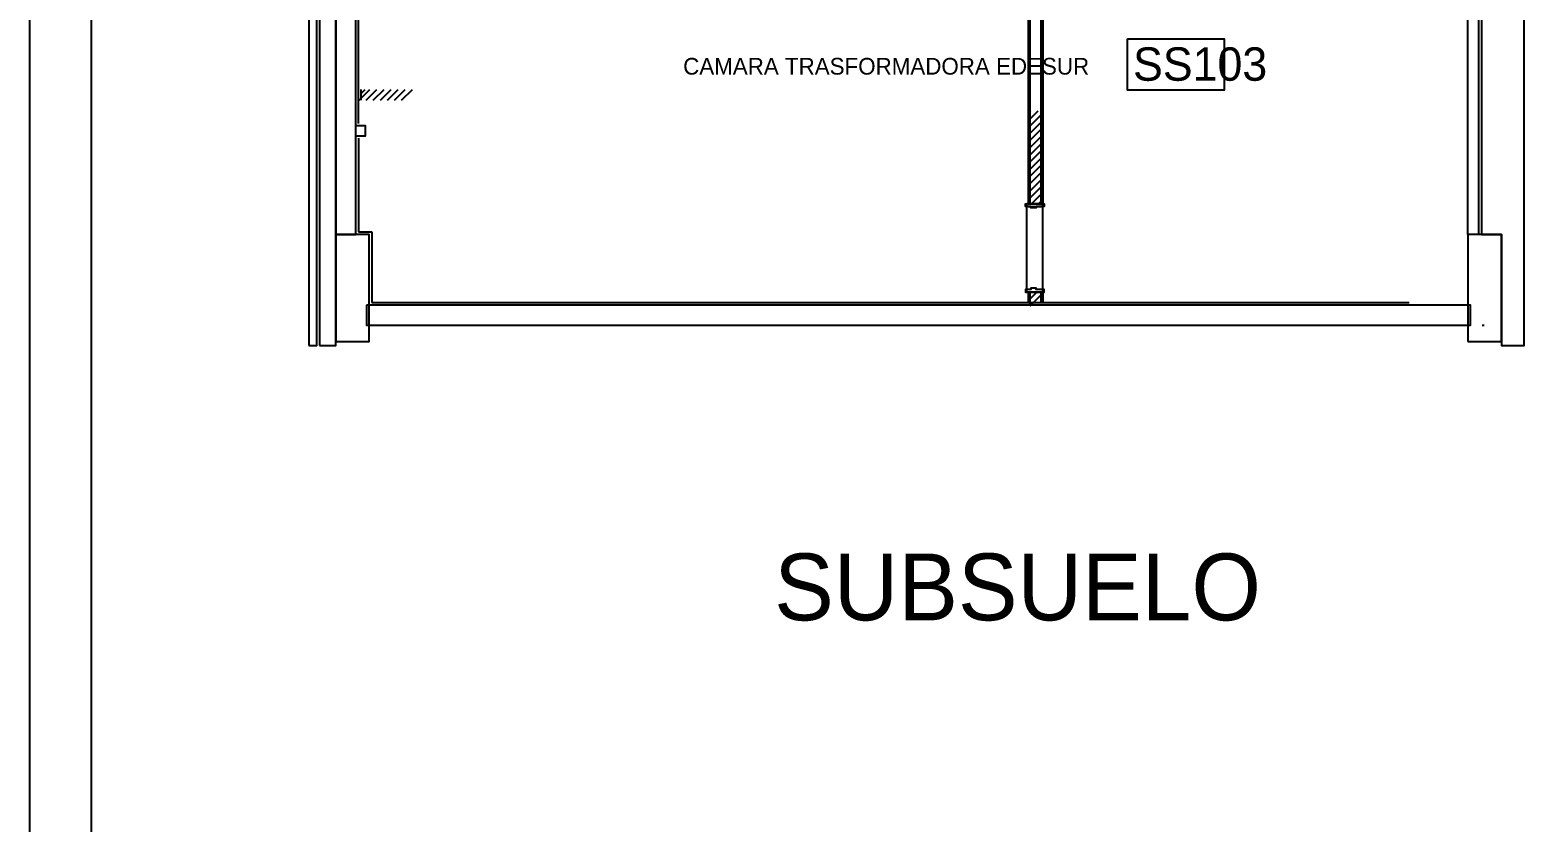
# Model space of a CAD drawing. Header units: millimetres. Extents: x 1473.7 to 1568.7, y 1808.4 to 1881.8.
# Drawn here: x 1477.13 to 1488.31, y 1844.02 to 1849.94 of the extents above; entities that cross this region are included whole.
import ezdxf

# ---------------------------------------------------------------- set-up
doc = ezdxf.new("R2010")
doc.units = ezdxf.units.MM
for name, color, linetype in [('000000-TEXTO', 7, 'CONTINUOUS'), ('10-CARP-MARC', 2, 'CONTINUOUS'), ('10-CARP-SLIA', 14, 'CONTINUOUS'), ('AR - HATCH LADRILLO HUECO', 8, 'CONTINUOUS'), ('AR - LADRILLO VISTO', 3, 'CONTINUOUS'), ('AR - REVOQUE', 8, 'CONTINUOUS'), ('AR - TABIQUE LADRILLO HUECO', 4, 'CONTINUOUS'), ('AR - TXT', 7, 'CONTINUOUS'), ('ES-COLUMNAS', 5, 'CONTINUOUS'), ('ES-TABIQUES', 5, 'CONTINUOUS'), ('MURO', 7, 'CONTINUOUS'), ('TEXTO', 7, 'CONTINUOUS')]:
    doc.layers.add(name, color=color, linetype=linetype)

msp = doc.modelspace()

# ---------------------------------------------------------------- linework, layer by layer
at = {"layer": '10-CARP-MARC', "linetype": 'CONTINUOUS'}
for points in [[(1484.711413, 1848.641565), (1484.721413, 1848.641565), (1484.721413, 1848.621565), (1484.661413, 1848.621565), (1484.661413, 1848.611565), (1484.621413, 1848.611565), (1484.621413, 1848.621565), (1484.581413, 1848.621565), (1484.581413, 1848.641565), (1484.591413, 1848.641565)], [(1484.711413, 1847.981565), (1484.721413, 1847.981565), (1484.721413, 1848.001565), (1484.661413, 1848.001565), (1484.661413, 1848.011565), (1484.621413, 1848.011565), (1484.621413, 1848.001565), (1484.581413, 1848.001565), (1484.581413, 1847.981565), (1484.591413, 1847.981565)]]:
    msp.add_lwpolyline(points, dxfattribs=at)
at = {"layer": '10-CARP-SLIA', "linetype": 'CONTINUOUS'}
for p, q in [((1484.591413, 1847.981565), (1484.591413, 1848.641565)), ((1484.711413, 1847.981565), (1484.711413, 1848.641565))]:
    msp.add_line(p, q, dxfattribs=at)
at = {"layer": 'AR - HATCH LADRILLO HUECO', "linetype": 'CONTINUOUS'}
for p, q in [((1479.596846, 1849.418528), (1479.676846, 1849.498528)), ((1479.611897, 1849.468646), (1479.641779, 1849.498528)), ((1479.649879, 1849.418528), (1479.729879, 1849.498528)), ((1479.702912, 1849.418528), (1479.782912, 1849.498528)), ((1479.755945, 1849.418528), (1479.835945, 1849.498528)), ((1479.808978, 1849.418528), (1479.888978, 1849.498528)), ((1479.862011, 1849.418528), (1479.942011, 1849.498528)), ((1479.915044, 1849.418528), (1479.995044, 1849.498528)), ((1484.616413, 1849.332915), (1484.622174, 1849.338677)), ((1484.616413, 1849.279034), (1484.676056, 1849.338677)), ((1484.616413, 1849.225152), (1484.696413, 1849.305152)), ((1484.616413, 1849.171271), (1484.696413, 1849.251271)), ((1484.616413, 1849.117389), (1484.696413, 1849.197389)), ((1484.616413, 1849.063508), (1484.696413, 1849.143508)), ((1484.616413, 1849.009626), (1484.696413, 1849.089626)), ((1484.616413, 1848.955745), (1484.696413, 1849.035745)), ((1484.616413, 1848.901863), (1484.696413, 1848.981863)), ((1484.616413, 1848.847982), (1484.696413, 1848.927982)), ((1484.616413, 1848.7941), (1484.696413, 1848.8741)), ((1484.616413, 1848.740219), (1484.696413, 1848.820219)), ((1484.616413, 1848.686337), (1484.696413, 1848.766337)), ((1484.625522, 1848.641565), (1484.696413, 1848.712456)), ((1484.679404, 1848.641565), (1484.696413, 1848.658574)), ((1484.616413, 1847.931996), (1484.665982, 1847.981565)), ((1484.616413, 1847.878114), (1484.696413, 1847.958114))]:
    msp.add_line(p, q, dxfattribs=at)
at = {"layer": 'AR - LADRILLO VISTO', "linetype": 'CONTINUOUS'}
msp.add_lwpolyline([(1487.991559, 1861.186301), (1487.991559, 1857.286075), (1488.141559, 1857.286075), (1488.141559, 1856.536075), (1487.991559, 1856.536075), (1487.991559, 1852.883528), (1488.141559, 1852.883528), (1488.141559, 1852.033528), (1487.991559, 1852.033528), (1487.991559, 1848.413528), (1488.141559, 1848.413528), (1488.141559, 1847.583528), (1488.141559, 1847.583528), (1488.141559, 1847.583528), (1488.311559, 1847.583528), (1488.311559, 1879.063528)], dxfattribs=at)
for points in [[(1479.221559, 1847.583528), (1479.281559, 1847.583528), (1479.281559, 1878.763528), (1479.221559, 1878.763528)], [(1479.301559, 1847.583528), (1479.421559, 1847.583528), (1479.421559, 1878.763528), (1479.301559, 1878.763528)]]:
    msp.add_lwpolyline(points, close=True, dxfattribs=at)
at = {"layer": 'AR - REVOQUE', "linetype": 'CONTINUOUS'}
for p, q in [((1479.591559, 1849.243528), (1479.591559, 1852.038528)), ((1479.591559, 1849.133528), (1479.591559, 1848.433528)), ((1484.711413, 1848.641565), (1484.591413, 1848.641565)), ((1484.601413, 1848.641565), (1484.711413, 1848.641565)), ((1484.601413, 1848.622909), (1484.711413, 1848.622909)), ((1479.591559, 1848.433528), (1479.691559, 1848.433528)), ((1479.691559, 1848.433528), (1479.691559, 1847.903528)), ((1479.691559, 1847.903528), (1487.45132, 1847.903528)), ((1484.711413, 1847.981565), (1484.591413, 1847.981565)), ((1484.601413, 1847.981565), (1484.711413, 1847.981565))]:
    msp.add_line(p, q, dxfattribs=at)
for points in [[(1484.601413, 1850.298677), (1484.601413, 1848.641565)], [(1484.711413, 1850.298677), (1484.711413, 1848.641565)], [(1484.601413, 1847.981565), (1484.601413, 1847.903528)], [(1484.711413, 1847.981565), (1484.711413, 1847.903528)]]:
    msp.add_lwpolyline(points, dxfattribs=at)
at = {"layer": 'AR - TABIQUE LADRILLO HUECO', "linetype": 'CONTINUOUS'}
for p, q in [((1484.616413, 1848.641565), (1484.616413, 1850.298677)), ((1484.696413, 1850.298677), (1484.696413, 1848.641565)), ((1479.611897, 1849.418528), (1479.611897, 1849.498528)), ((1484.616413, 1847.878114), (1484.616413, 1847.981565)), ((1484.696413, 1847.981565), (1484.696413, 1847.903528))]:
    msp.add_line(p, q, dxfattribs=at)
msp.add_lwpolyline([(1479.571559, 1849.228528), (1479.641559, 1849.228528), (1479.641559, 1849.148528), (1479.571559, 1849.148528), (1479.571559, 1849.228528)], dxfattribs=at)
at = {"layer": 'ES-COLUMNAS', "linetype": 'CONTINUOUS'}
for points in [[(1479.421559, 1847.613528), (1479.671559, 1847.613528), (1479.671559, 1848.413528), (1479.421559, 1848.413528)], [(1487.891559, 1847.613528), (1488.141559, 1847.613528), (1488.141559, 1848.413528), (1487.891559, 1848.413528)]]:
    msp.add_lwpolyline(points, close=True, dxfattribs=at)
at = {"layer": 'ES-TABIQUES', "linetype": 'CONTINUOUS'}
for points in [[(1479.421559, 1848.413528), (1479.571559, 1848.413528), (1479.571559, 1852.058528), (1479.421559, 1852.058528)], [(1487.891559, 1852.033528), (1487.971559, 1852.033528), (1487.971559, 1848.413528), (1487.891559, 1848.413528)], [(1479.651559, 1847.883528), (1479.651559, 1847.733528), (1487.911559, 1847.733528), (1487.911559, 1847.883528)]]:
    msp.add_lwpolyline(points, close=True, dxfattribs=at)
at = {"layer": 'MURO', "linetype": 'CONTINUOUS'}
for p, q in [((1477.133929, 1808.357745), (1477.133929, 1881.752855)), ((1477.593929, 1808.357745), (1477.593929, 1881.292855))]:
    msp.add_line(p, q, dxfattribs=at)
at = {"layer": 'MURO'}
msp.add_line((1487.997283, 1847.733528), (1488.011558, 1847.733528), dxfattribs=at)
at = {"layer": 'TEXTO'}
msp.add_lwpolyline([(1485.345607, 1849.877383), (1486.067755, 1849.877383), (1486.067755, 1849.492975), (1485.345607, 1849.492975)], close=True, dxfattribs=at)

# ---------------------------------------------------------------- texts
at = {"layer": '000000-TEXTO', "color": 7, "linetype": 'CONTINUOUS', "insert": (1482.70151, 1846.026572), "char_height": 0.5, "width": 3.277778, "attachment_point": 1}
msp.add_mtext('SUBSUELO', dxfattribs=at)
at = {"layer": 'AR - TXT', "insert": (1482.020843, 1849.733793), "char_height": 0.125, "width": 2.979167, "attachment_point": 1}
msp.add_mtext('CAMARA TRASFORMADORA EDESUR', dxfattribs=at)
at = {"layer": 'TEXTO'}
msp.add_text('SS103', height=0.25, dxfattribs=at).set_placement((1485.386021, 1849.562857))

doc.saveas('drawing.dxf')
